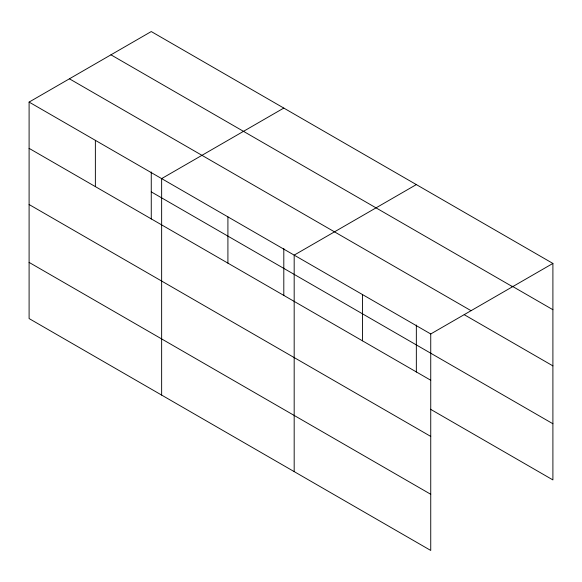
<?xml version="1.0" encoding="UTF-8"?>
<svg xmlns="http://www.w3.org/2000/svg" width="582" height="582" viewBox="0 0 582 582"><rect width="100%" height="100%" fill="white"/><g stroke="black" fill="none" stroke-linecap="round" stroke-linejoin="round"><path stroke-width="0.87" d="M29.1 102.083L430.738 333.966L430.738 550.448L29.1 318.565L29.1 102.083L151.262 31.552L552.9 263.435L552.9 479.917L430.469 409.233M283.805 108.07L161.643 178.601L161.643 395.091M416.341 184.589L294.179 255.12L294.179 471.609M430.738 333.966L552.9 263.435M512.087 286.148L552.9 309.711M110.951 54.824L512.589 286.708M69.411 78.803L471.049 310.686M464.218 314.68L552.9 365.882M151.262 191.871L552.9 423.747M29.1 148.359L430.738 380.242M29.1 204.529L430.738 436.413M29.1 262.402L430.738 494.278M416.341 325.018L416.341 372.087M362.455 294.543L362.455 340.819M283.805 248.492L283.805 295.569M227.911 216.86L227.911 263.137M151.262 171.974L151.262 219.043M95.368 140.342L95.368 186.618"/></g></svg>
